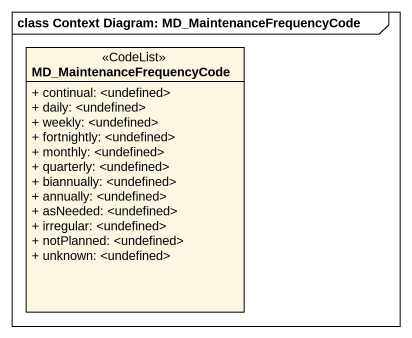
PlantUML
@startuml
mainframe class Context Diagram: MD_MaintenanceFrequencyCode
hide circle
hide empty members
skinparam classAttributeIconSize 0
class MD_MaintenanceFrequencyCode <<CodeList>> {
  + continual: <undefined>
  + daily: <undefined>
  + weekly: <undefined>
  + fortnightly: <undefined>
  + monthly: <undefined>
  + quarterly: <undefined>
  + biannually: <undefined>
  + annually: <undefined>
  + asNeeded: <undefined>
  + irregular: <undefined>
  + notPlanned: <undefined>
  + unknown: <undefined>
}
@enduml
